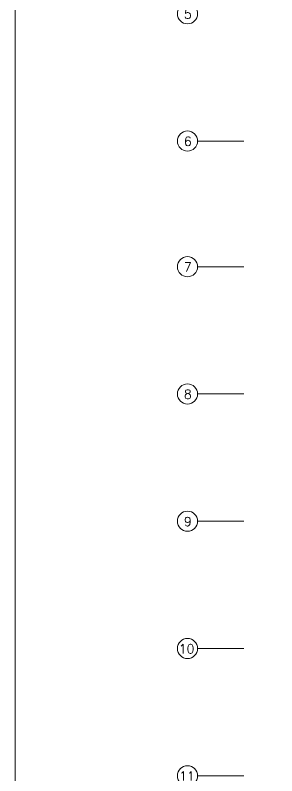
# Model space of a CAD drawing. Header units: millimetres. Extents: x 985 to 38342, y 12 to 70744.
# Drawn here: x 985 to 9093, y 31057 to 54663 of the extents above; entities that cross this region are included whole.
import ezdxf

# ---------------------------------------------------------------- set-up
doc = ezdxf.new("R2010")
doc.units = ezdxf.units.MM
doc.linetypes.add('ACAD_ISO04W100', pattern=[30, 24, -3, 0, -3])
for name, color, linetype, lineweight in [('A-ANNO-DIMS', 8, 'Continuous', 15), ('A-ANNO-GRID-LINE', 8, 'ACAD_ISO04W100', 20), ('A-ANNO-GRID-TEXT', 13, 'Continuous', 15), ('STR-Stair', 1, 'Continuous', 13)]:
    doc.layers.add(name, color=color, linetype=linetype, lineweight=lineweight)
doc.styles.add('ROMANS', font='romans.shx')

# ---------------------------------------------------------------- blocks, each defined once
blk = doc.blocks.new('STRG')
at = {"layer": 'A-ANNO-DIMS', "linetype": 'ACAD_ISO04W100'}
for p, q in [((19340.3, -1606809.7, -0.3), (17903.9, -1606809.7, -0.3)), ((19340.3, -1610709.7, -0.1), (17903.9, -1610709.7, -0.1)), ((19340.3, -1614659.7, -0.1), (17903.9, -1614659.7, -0.1)), ((19340.3, -1618609.8, -0.1), (17903.9, -1618609.8, -0.1)), ((19340.3, -1622559.7, -0.1), (17903.9, -1622559.7, -0.1)), ((19340.3, -1626509.7, 0.1), (17903.9, -1626509.7, 0.1))]:
    blk.add_line(p, q, dxfattribs=at)
at = {"layer": 'A-ANNO-GRID-TEXT'}
for centre in [(17591.7, -1602859.7), (17591.7, -1606809.7, -0.3), (17591.7, -1610709.7), (17591.7, -1614659.7), (17591.7, -1618609.8, -0.1), (17591.7, -1622559.7, -0.1), (17591.7, -1626509.7, 0.1)]:
    blk.add_circle(centre, 312.3, dxfattribs=at)
at = {"layer": 'A-ANNO-GRID-TEXT', "style": 'ROMANS'}
for s, height, p in [('5', 282.2, (17480.3, -1603010.5, 0.3)), ('6', 282.2, (17480.3, -1606960.5)), ('7', 282.2, (17480.3, -1610860.5, 0.3)), ('8', 282.2, (17480.3, -1614810.5, 0.3)), ('9', 282.2, (17480.3, -1618760.5, 0.2)), ('10', 282.18, (17323.5, -1622710.5, 0.2)), ('11', 282.18, (17332.6, -1626660.5, 0.4))]:
    blk.add_text(s, height=height, dxfattribs=at).set_placement(p)

msp = doc.modelspace()

# ---------------------------------------------------------------- linework, layer by layer
at = {"layer": 'STR-Stair', "linetype": 'ByBlock', "elevation": 0.2}
msp.add_lwpolyline([(984.9, 69588.6), (38341.6, 69588.6), (38341.6, 12.1), (984.9, 12.1)], close=True, dxfattribs=at)

# ---------------------------------------------------------------- block references
at = {"layer": 'A-ANNO-GRID-LINE'}
msp.add_blockref('STRG', (-11266.3, 1657567, -0.4), dxfattribs=at)

doc.saveas('drawing.dxf')
